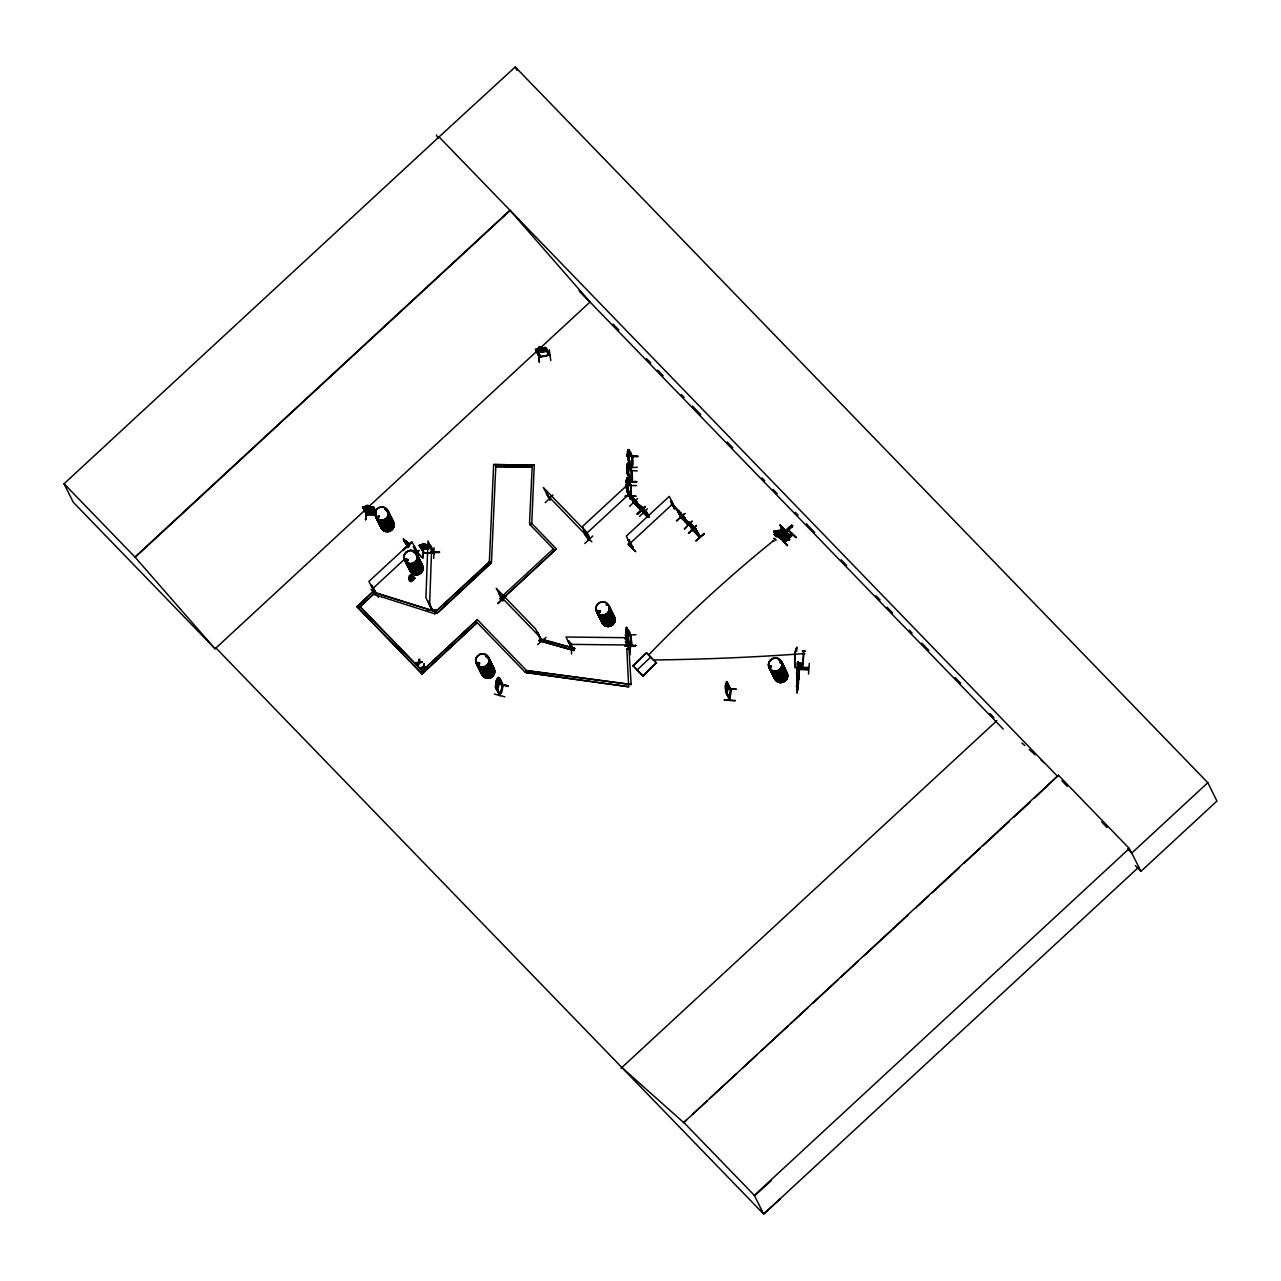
<?xml version="1.0" encoding="UTF-8"?>
<svg xmlns="http://www.w3.org/2000/svg" width="1281" height="1281" viewBox="0 0 1281 1281"><rect width="100%" height="100%" fill="white"/><g stroke="black" fill="none" stroke-linecap="round" stroke-linejoin="round"><path stroke-width="1.5" d="M625.048 645.88L635.968 645.608L624.968 645.72M627.05 638.29C625.448 633.006 635.424 660.756 630.684 636.065L626.505 627.386L626.233 628.25M630.22 635.856L626.745 628.827C634.479 631.853 630.925 660.884 626.249 634.047M627.13 627.85L626.745 628.827M630.764 635.776L630.844 635.104M725.751 688.217L726.567 691.948L727.224 685.191L726.375 683.51L726.055 684.951L725.606 684.054M497.268 687.433L497.476 684.134L496.275 685.239L498.085 679.603M627.114 637.698L627.546 633.406L626.377 629.259L625.672 633.15L627.914 637.634M625.849 629.66L625.672 633.15L627.13 635.952L627.178 632.686M626.329 628.17L626.217 636.321M626.345 631.005L626.105 634.111M627.882 640.052L628.154 631.773M797.439 678.738L797.551 688.265M808.231 669.867L799.152 669.483M808.263 669.435L797.31 668.762L808.263 669.371M800.353 663.622L801.105 663.574M798.239 671.42L797.727 679.859L798.271 676.944C797.711 691.148 800.033 664.311 798.367 675.375L798.271 671.42M409.76 577.411L410.609 576.194L412.386 576.53L413.203 579.06L411.569 580.133L409.84 579.3L410.448 576.258M428.19 601.269L432.113 609.388M430.592 545.354L434.355 552.8M432.289 608.523L431.649 609.276M429.968 545.578L433.827 553.76L433.731 552.303M433.683 553.152L434.163 552.527M437.445 609.788L426.509 610.22M430.352 552.591L439.543 551.967L430.416 552.031M781.49 530.702L780.93 530.094M787.511 536.819L789.256 537.412L781.954 529.87L773.82 531.439L782.467 530.91L782.515 529.886M780.465 525.722L780.081 524.938L782.291 530.798M787.623 536.691C789.849 542.536 773.308 519.942 787.399 536.963M429.599 605.112L431.649 548.236M570.093 642.87L572.911 648.891L569.212 641.108M571.406 643.27L571.566 653.951M572.831 648.859L571.742 648.538L572.991 648.442M625.48 641.749L626.441 642.133L625.48 641.749C631.613 656.993 631.661 647.177 624.231 637.682L565.994 637.025L571.63 648.538L572.719 648.538M630.124 649.003L626.825 649.067L628.939 648.875L631.149 684.518L526.667 670.716L477.349 619.636L422.17 671.004L477.349 619.636M630.572 643.927L630.012 654.607L630.412 643.799M724.277 700.243L735.198 700.419M724.309 699.81L735.15 700.867M414.916 578.147C406.862 589.965 406.541 566.73 414.932 578.179M423.963 553.296L419.223 545.354L428.543 545.13M420.424 545.898L419.447 545.53L424.187 553.232L433.907 552.976M421.977 548.796L428.719 548.748L421.977 548.796L420.424 547.772L422.057 548.764M422.186 544.281L425.772 544.201L428.895 547.259L424.123 547.916L421.129 545.498L422.778 545.21L422.202 544.169L426.221 545.098M422.746 558.372L423.146 547.563L422.602 558.228M423.194 553.344C424.347 552.127 423.691 550.782 420.44 545.53M431.169 547.884L430.288 548.86M432.578 553.152L434.147 553.264M431.329 550.398L432.93 552.912M433.843 553.648L427.982 540.902L425.933 597.779L431.809 609.676L428.575 601.269M433.715 558.452L434.067 547.676M493.617 464.523L534.369 465.211L493.617 464.523L489.358 562.167L435.62 611.854L434.916 613.823L373.796 594.368L374.5 592.398L435.508 611.629L437.061 613.343L490.671 563.416L437.061 613.343M434.916 613.823L435.508 611.629L489.246 561.927L491.472 562.183L495.859 464.779M534.257 464.987L531.759 523.513L530.078 524.746L531.631 523.288L556.354 548.941L501.063 600.084L499.622 598.595L553.36 548.909M625.208 496.179L636.113 496.291L625.192 496.307M626.537 484.538L626.121 480.135L627.434 486.428L627.578 483.161L626.729 481.48L626.553 488.253L634.463 502.873M626.745 468.446L627.194 469.871L627.482 465.067L628.395 473.586M627.001 456.036L637.922 456.164L627.001 456.068M627.386 454.755L628.106 449.775L627.834 459.479L628.042 452.609L628.875 454.291L628.731 457.557L627.29 454.659L627.546 451.248M626.745 468.974L626.905 465.467M626.537 488.349L626.809 478.662L626.713 481.192L626.121 480.135M626.857 487.821L634.207 503.545M630.973 496.019L631.325 485.579L631.277 486.764L626.889 477.861L630.828 486.684L627.29 478.341L631.421 485.691M627.53 473.169C636.865 500.247 629.724 449.519 631.133 481.464M631.565 471.984L627.946 463.69L632.029 471.136M628.17 458.95C634.031 481.624 634.992 451.649 627.994 449.855M632.206 457.765L628.587 449.471L632.574 457.381M627.674 478.357L627.242 479.302M628.331 463.69L627.914 464.651M628.971 449.471L628.539 450.432M629.275 467.597L628.763 465.611L628.411 476.116M629.051 461.897L629.515 451.392L629.788 453.426M630.748 485.531L630.396 496.163L630.764 494.898M630.957 481.16L631.613 480.423M631.981 457.541L632.238 456.805M631.773 467.245L632.045 456.644M631.629 481.352L631.933 471.6M632.157 467.245L632.606 456.644M636.593 485.627L625.672 485.339M637.265 470.976L628.17 470.303M785.173 532.544L786.726 537.716L783.732 532.432L784.596 531.791M788.295 539.333L789.656 539.493L788.215 539.253M369.697 506.668L373.54 507.068L376.022 512.4L375.237 513.281L366.83 513.105L365.277 512.176C359.256 505.915 378.792 511.183 373.395 509.518M364.877 511.247L374.837 512.24M365.053 509.47L364.06 509.758M366.638 507.676L370.673 508.541M366.83 513.105L365.277 512.064M367.087 508.477L367.487 509.39M371.074 509.598L372.483 508.813M372.979 508.717C346.607 507.82 380.697 509.486 372.963 508.621M375.237 513.281L366.83 512.976M375.621 511.471L374.741 512.32M367.711 514.722L362.811 506.732L373.54 507.18M364.012 509.262L365.629 510.174M366.702 512.64L365.613 519.734L366.622 512.496M367.647 514.37L376.182 514.354M372.307 512.32L373.748 511.647L371.634 507.132L369.697 506.78C369.969 504.842 364.092 504.842 366.35 506.668L364.717 506.908L366.814 511.487L368.976 512.256M369.809 506.635L369.248 505.755M374.757 509.486L370.577 510.334M625.112 635.088L635.984 634.736M796.478 673.582L797.935 661.941M796.654 679.41L797.919 661.909L799.456 665.111L798.015 662.966M796.766 679.651L798.527 662.213M797.743 689.819L796.526 686.296L798.351 661.941M797.903 670.796L797.198 692.845L796.734 691.948M798.015 671.308L798.575 666.953L799.024 667.849M798.447 670.459L798.704 666.953M799.056 665.399L799.152 664.599M797.07 692.845L797.791 677.873L797.358 680.227M798.015 681.524L797.535 688.041L799.6 664.423M799.904 664.407L801.153 664.535L801.201 663.27L800.001 663.238L797.743 689.947L797.326 689.21M800.177 664.503L800.753 663.254M800.353 664.439L800.289 662.95M800.657 664.439L800.593 662.95M800.177 664.391L803.331 669.082L800.017 664.423M803.379 653.39L802.771 665.111L803.956 653.374M802.386 668.938L802.53 668.009M802.771 665.111L802.963 662.469M803.299 668.97L803.299 667.929M809.304 663.398L808.519 674.046M725.382 687.401L725.719 683.91L725.382 687.401L726.727 690.203L727.048 686.936L726.215 685.255L725.654 692.124M725.382 688.874L736.303 689.114L725.302 688.826M725.622 690.571L726.551 681.636L730.891 690.075M726.039 691.596L730.026 700.002L730.602 689.466L726.551 681.636M729.497 699.778C729.786 682.213 734.125 696.48 726.855 683.093L727.336 682.149L730.618 689.354M727.336 682.149L726.855 683.093M729.706 698.818L729.978 699.906L731.019 689.53M499.254 694.975C488.621 670.652 508.605 712.572 495.555 687.337M502.905 686.104L502.6 684.791M499.67 695.151L502.392 685.959M499.846 695.311L503.145 685.191M503.097 685.303L499.046 677.825L502.728 686.296L498.613 677.425M797.599 673.726L797.326 676.928M502.104 600.116L502.857 600.837L496.227 588.283L535.586 628.971L541.543 640.836M545.882 491.712L549.997 500.07L543.368 487.517L582.743 528.204L588.892 539.733M541.062 639.715L541.303 640.58M588.587 540.086L588.379 539.045M688.217 524.457L681.236 517.3M689.114 522.088C693.95 538.564 696.832 529.405 683.349 518.613M692.765 529.197L693.325 529.677M692.829 529.421C707.624 549.261 695.439 525.37 688.521 521.927M798.431 682.837L798.031 686.04L798.447 682.885M641.012 509.646L633.438 502.504L640.868 510.318L636.753 501.96L640.532 509.342M636.753 501.96L640.74 510.046M781.778 529.117L787.062 535.65M786.63 531.711L789.416 537.315L781.042 538.885C785.605 535.618 794.108 539.653 784.452 529.758M789.624 536.915L781.698 529.037L789.336 537.235M499.318 694.91C507.772 690.043 496.884 663.734 495.395 687.417C498.357 696.864 500.182 674.607 500.07 681.7M626.585 481.192L626.809 479.735L627.722 488.253L627.306 484.875L626.697 486.043L626.953 480.199L627.37 483.417L628.01 482.2L627.354 488.189L626.441 484.442M626.825 649.067L628.667 686.744L526.187 672.541L526.555 670.491L631.149 684.518M526.315 672.765C528.445 667.577 522.552 674.671 526.667 670.716M797.551 683.798L798.111 680.579M385.757 510.398L386.27 509.326L385.629 510.254M386.286 510.174L386.221 509.646A6.965 6.693 -26.5 0 1 388.751 518.373A6.965 6.693 -26.5 0 1 379.977 521.751A6.965 6.693 -26.5 0 1 376.038 513.633M407.646 560.309L406.894 561.222L406.205 560.293M413.635 552.255A6.965 6.693 -26.5 0 1 418.295 559.989A6.965 6.693 -26.5 0 1 410.641 565.449A6.965 6.693 -26.5 0 1 404.652 558.66A6.853 6.581 -26.5 0 0 414.628 564.409A6.853 6.581 -26.5 0 0 415.14 552.912L415.476 553.392M478.598 664.551L479.174 663.414M480.983 670.652L480.695 669.258M476.564 663.686A6.853 6.581 -26.5 0 0 487.1 667.353A6.853 6.581 -26.5 0 0 486.86 656.336L486.188 657.057L487.068 656.24M598.147 611.806L598.868 612.734L599.588 612.014M599.748 611.597L599.796 612.622M599.956 612.11L598.355 612.894M606.521 605.24L606.874 604.152M606.73 604.328L606.281 604.584M607.418 604.904L607.322 604.456A6.965 6.693 -26.5 0 1 606.666 616.129A6.965 6.693 -26.5 0 1 596.578 610.172A6.869 6.597 -26.5 0 0 605.753 616.305A6.869 6.597 -26.5 0 0 608.459 605.481M409.84 579.3L410.352 576.37L409.552 578.388M496.436 683.75L496.82 687.305L498.725 683.205L498.069 679.106L497.38 680.499M494.37 694.062L504.842 696.816M797.791 670.876L798.143 669.835L799.168 672.045M771.322 666.857L769.833 666.873M779.889 662.421L780.705 661.765M780.401 662.805L780.946 661.925M627.386 454.227L632.077 466.86M630.332 495.01L627.242 487.837M630.893 496.099L630.764 486.492M627.354 464.074L627.674 463.194L627.482 464.074M626.697 478.742L627.017 477.861M418.054 666.04L418.983 662.789L422.314 662.101L419.063 662.934L418.134 666.2L418.214 662.869L414.98 662.869L418.423 662.325L419.271 658.962L419.207 662.245L419.944 659.731M423.002 667.817L420.328 668.394L423.002 667.817L422.922 671.148L423.787 667.737L427.181 667.209L423.787 667.737M423.146 667.129C414.964 668.234 426.013 668.762 424.059 663.926L423.995 667.193L427.181 667.209M423.21 667.289L424.059 663.926M423.082 667.977L422.25 670.379M496.195 687.977L496.484 687.048M499.414 677.921L498.757 678.754M502.953 685.111L502.776 685.847M499.446 684.15L508.317 685.976L499.606 683.606M539.221 640.724L539.861 638.723L574.593 648.33L574.064 650.556L539.221 640.724L574.064 650.556M539.333 640.948L539.861 638.723M573.952 650.316L574.593 648.33M407.054 546.491L408.095 546.987M497.348 687.289L499.158 681.604L497.925 682.741L498.117 679.587M726.679 681.652L726.183 684.967L725.606 683.91M502.488 600.485L502.408 599.54M540.694 640.052L537.428 632.478L541.463 640.756M687.305 524.281L684.038 516.707L688.457 524.73M692.397 529.661L699.586 536.851M693.517 530.19L689.786 522.776M698.898 536.082L699.65 537.075M700.018 536.595L695.727 528.829L699.234 535.794M641.028 509.79L633.839 502.28M783.139 530.286L780.753 525.626M780.978 538.981L788.952 537.604L788.6 536.467M803.411 669.002L801.041 664.503M418.134 553.712L411.906 541.687L368.912 581.446L374.965 593.567L375.749 592.527L374.805 593.071M588.091 537.556L589.244 537.556L587.963 537.748M588.091 538.02L589.148 537.588L586.122 531.695M631.021 497.925L630.348 498.95L631.101 497.845M630.332 498.885L631.149 498.197L627.498 490.863L626.777 491.536L630.604 499.206L631.149 498.197M631.805 547.227L632.606 546.635M674.19 508.589L674.863 507.564M539.045 356.566L540.39 356.646M548.668 355.013L550.061 355.445L546.026 347.615M545.258 347.92L546.25 347.759L545.258 347.92L549.021 355.125M508.141 686.424L499.366 683.99M628.651 459.303L628.955 452.529L627.434 451.248M628.01 473.522L628.667 467.533L628.026 468.75L627.626 465.531L627.354 471.392L627.962 470.207L628.379 473.586M783.059 535.41A8.775 2.754 -47.8 0 1 790.601 526.667L791.834 525.178L792.715 525.979L791.482 527.468A8.775 2.754 -47.8 0 0 783.94 536.211L785.285 535.394L784.404 534.593M789.016 538.821L786.598 534.097L788.968 540.022C784.981 534.753 787.623 532.624 789.592 539.589M378.439 517.652L377.206 517.092M477.701 664.215L478.63 665.031L479.59 664.231M598.948 611.053L598.115 612.814M607.354 604.856L606.537 605.16M785.285 535.394L782.083 539.525L781.634 537.588L783.444 535.858A10.248 3.219 -47.8 0 1 791.802 526.571L792.715 525.979M631.181 480.391L627.098 469.791M778.48 534.914L775.245 533.248L778.56 534.481L778.832 532.544L779.44 534.946L782.403 536.115M571.646 648.17L572.959 648.394M422.986 552.848L433.795 552.976M786.726 534.241L785.926 534.994M778.56 534.866L779.344 537.38L779.585 535.49L782.867 536.787M785.093 538.164L785.797 537.075M498.725 677.457L497.396 680.355M546.491 351.202L547.355 350.017L546.603 351.25L538.244 352.547L536.691 351.795M375.717 592.623C376.726 592.639 369.681 584.072 372.114 585.481M417.91 553.52L417.334 554.145M632.878 547.003L632.029 547.756L626.313 536.131L669.29 496.388L675.263 508.189M632.91 547.291L629.003 539.653L628.282 540.326L632.35 547.916M365.373 506.764L368.56 507.692L371.186 506.956L369.44 507.916L372.355 509.037L370.289 510.046L373.203 511.135L369.665 510.222L367.007 511.039L368.8 510.014L366.046 508.925L369.408 509.822L372.034 509.053L368.816 508.093L367.359 508.877M773.916 532.368L773.692 531.487L779.553 538.196L785.253 538.164L785.974 537.043L780.225 531.247L777.903 530.926M782.691 537.059L776.366 536.787L774.012 534.321L775.517 534.145M777.839 530.846L780.225 531.311L786.742 537.604M779.553 538.196L785.173 538.084M774.493 532.127C789.688 531.231 778.047 528.3 781.234 531.119M782.947 531.087C778.544 535.49 785.013 530.718 781.778 529.95M378.808 517.652L377.687 518.084M406.317 560.181L407.166 559.973M478.133 663.398L478.822 664.631M371.026 589.516L378.552 597.234M584.376 534.449L591.838 541.815M628.138 543.977L635.696 551.663L628.138 544.169M780.241 537.508L787.255 545.706L781.474 538.773M428.639 547.419L425.852 546.411L427.646 545.434L425.084 546.298M375.141 513.249L376.022 512.288M433.891 553.344L423.066 553.024M770.009 667.593L771.45 667.417L770.634 666.024M780.401 661.733L780.257 662.853M780.85 662.757L780.898 661.941M406.653 544.505L408.031 546.026L404.043 540.87L409.183 545.322M406.285 544.473L405.324 543.208M407.918 547.611L403.387 539.013L404.059 539.525M407.39 542.76L403.611 539.509L409.696 545.258L407.23 542.455M404.3 540.182L408.223 547.259L407.598 546.571M408.159 544.201C411.297 546.314 402.907 538.5 405.901 541.287M404.508 541.511L409.199 546.619M405.613 541.222L409.007 545.594L408.175 543.913M405.709 543.16L408.367 545.482M407.646 542.76L405.164 540.31M411.281 542.824L403.371 550.446M402.987 550.045L410.881 542.423M416.197 552.832L419.223 550.686M416.293 552.912L418.855 550.302M632.99 665.64L646.505 652.766L656.304 662.869L643.126 676.144L632.99 665.64L643.126 676.144M633.326 666.056L646.505 652.766M637.217 669.963L650.732 657.105M642.79 675.728L656.304 662.869M784.613 529.726L781.698 526.331L782.355 527.404M786.182 531.311L787.142 532.592L784.548 529.677M781.042 527.644L788.472 534.978L787.142 532.448L789.688 537.043L782.403 529.517M417.43 554.369L413.395 546.811L414.115 546.138L418.022 553.888L416.917 553.888M414.387 546.411L413.395 546.811M374.965 593.231L375.541 592.462L371.858 585.225M416.933 553.728L417.734 553.136M552.928 494.946L545.194 502.664M498.725 592.479L503.001 600.165M499.126 593.423L503.129 600.581M497.749 603.191L505.787 595.713M506.091 595.953L498.165 603.607M585.497 530.19C583.127 529.485 589.452 534.465 589.148 537.684M587.947 539.461L584.568 531.711L588.732 539.349M585.241 532.4L584.296 531.967M592.767 536.034L584.744 543.544M674.366 508.925L670.539 501.255L671.26 500.567L674.366 508.589M537.428 632.478L538.084 633.166L537.139 632.734M680.803 517.556L677.537 510.19M677.153 510.222L681.556 518.325M677.825 510.911L681.588 517.588M679.282 513.921L676.832 509.806M546.09 637.346L537.716 644.471M678.129 511.135L682.469 516.387L681.636 514.706M671.804 503.769L681.188 513.473L671.42 504.17M676.448 520.678L684.871 513.601M676.784 520.999L684.791 513.505M684.887 519.638L681.028 513.505M684.695 517.38L683.75 516.964M684.967 519.734L678.209 512.224M684.39 528.765L692.236 521.047L684.678 529.069M690.811 524.025L695.471 529.806L690.251 523.481L690.891 524.009M696.576 531.759L689.819 524.265M689.835 523.272L692.877 525.594L695.375 529.758L694.526 529.229M693.245 526.587L692.877 525.594M696.175 525.322L688.554 533.232L696.448 525.53M696.48 525.626L688.425 533.04M696.4 529.517L695.439 529.085M696.656 531.855L691.019 525.931M704.39 533.697L695.983 540.806L704.406 533.729M695.983 540.806L704.022 533.328M364.124 510.943L215.064 648.81L73.289 502.28L64.05 483.754L439.047 136.939L1057.802 776.59M1135.35 865.62L1140.923 871.368L1216.95 801.041L1207.807 782.707L515.25 66.964L439.047 136.939M780.065 1199.064L763.652 1214.036L215.961 647.994L215.064 648.81L134.937 557.027L509.934 210.196L590.061 301.996L540.182 348.128M135.113 557.363L510.094 210.548M368.528 506.876L537.235 350.834M372.579 588.78L404.091 559.621M412.69 551.663L415.556 549.021M422.041 673.934L477.221 622.566L422.041 673.934L356.999 606.73L372.739 591.838L374.292 593.551L358.44 608.203L374.18 593.311M356.999 606.73L372.739 591.838M586.202 533.745L629.195 494.002M630.204 495.491L636.945 502.44M631.405 496.291L635.424 500.823L634.367 500.214C641.189 507.836 629.74 496.436 633.358 499.174L631.325 496.58L631.949 497.124M631.997 499.11L630.893 497.348L638.066 504.938M633.855 498.661L634.271 499.702L633.438 498.485M637.538 498.645L629.611 506.283M637.426 502.648L636.481 502.216M637.682 504.986L632.093 499.03M640.036 505.355L644.023 513.441M640.74 506.539L641.781 507.292M636.929 513.777L644.967 506.315M637.394 514.338L645.416 506.828L637.346 514.289M643.751 508.893C636.257 499.99 651.437 519.141 644.199 510.382C647.465 512.608 636.913 502.424 643.206 509.342C639.892 507.004 653.182 520.326 641.941 507.788M639.443 516.467L647.433 508.861M645.752 511.407C649.579 516.419 630.444 493.057 643.398 513.105M643.943 513.361L640.708 506.043M648.506 516.787L646.601 512.128L648.73 515.747M647.257 512.816L646.313 512.384M641.845 509.278C660.339 528.637 628.875 494.626 641.877 509.31M629.964 543.464L672.957 503.705M683.349 518.773L682.052 516.275L682.757 516.675M683.958 517.476L687.753 522.808L685.495 520.47M684.454 520.374L690.235 526.171M686.744 520.967L688.97 524.057L683.638 517.988M688.313 522.584L682.677 516.755M689.418 523.705L688.377 522.504M788.375 530.206L796.206 537.412L788.488 530.078M783.604 541.046L791.578 533.44L783.476 540.854M784.821 542.295L792.875 534.834M620.997 1068.322L996.858 720.691M686.632 1119.882L683.702 1122.588L1058.426 775.245L1129.314 848.502L1131.86 853.61M692.509 1114.454L707.176 1100.891M710.106 1098.169L736.511 1073.75M742.388 1068.322L757.055 1054.759M761.458 1050.676L787.863 1026.257M790.793 1023.551L808.407 1007.266M812.811 1003.183L837.742 980.125M840.672 977.403L858.286 961.134M864.147 955.706L908.165 914.986M915.499 908.213L928.709 895.995M931.639 893.289L959.517 867.509M963.92 863.426L980.061 848.502M982.991 845.796L1009.396 821.361M1013.799 817.294L1029.94 802.37M1034.343 798.303L1058.426 775.245M1138.649 867.221L763.652 1214.036L754.333 1195.333L1129.314 848.502M1140.923 871.368L1131.78 853.034L1207.807 782.707M754.589 1195.862L771.002 1180.874M800.257 663.318L802.306 668.106M630.188 644.407L626.665 637.346M434.211 553.648L429.968 545.466M598.467 611.645L599.684 611.373M627.45 640.18L626.057 636.369L626.361 637.874M791.77 525.21L790.905 525.77A10.248 3.219 -47.8 0 0 782.563 535.058L780.753 536.787L782.083 539.525M799.056 664.375L798.191 679.138L798.239 671.756L798.671 672.605M627.754 490.783L628.507 482.264M630.412 635.088L630.108 645.416M726.759 694.414L728.216 686.04L726.871 694.542M549.885 354.805L539.365 357.287L535.49 349.377L544.745 347.583M367.951 507.868L366.142 508.877L367.023 508.925M378.568 516.291L377.271 516.451L377.735 520.118M381.162 523.497L380.169 523.224M480.807 670.411L481.992 670.571M786.598 535.474L786.006 534.753L788.968 540.022M410.448 576.674L411.393 576.354M419.223 545.466L420.28 545.065M770.441 665.816L769.641 667.273M770.345 666.248L770.842 666.232A6.869 6.597 -26.5 0 0 778.24 675.119A6.869 6.597 -26.5 0 0 782.547 664.263M538.324 351.763L539.333 362.379L538.484 351.763M643.751 512.688L647.882 517.012M419.127 662.085L422.378 662.261M415.62 663.606L418.214 662.869M799.648 664.647L798.319 661.957M773.628 531.567L777.983 530.846M773.948 534.417L775.726 534.129L775.021 532.8L777.951 532.288L782.723 535.618M366.814 514.193L362.939 506.748M536.659 349.697C533.569 347.551 543.817 357.047 539.269 357.255M540.262 356.566L550.013 355.077M550.766 360.521L549.261 349.841M773.82 531.439L781.73 530.142M780.369 538.196L788.904 537.604M365.581 508.765L370.689 508.765M365.982 509.806L367.615 509.55M538.42 347.471C547.964 347.119 536.034 346.078 538.885 348.496M535.922 350.257L546.587 348.56M538.244 352.515L546.587 351.218M598.819 612.638L598.996 612.622A6.821 6.549 -26.5 0 1 599.828 611.005M407.454 546.298L408.223 547.099M687.897 524.714L684.038 516.707M797.214 662.934L797.903 663.238M770.666 666.072L769.609 666.969M624.968 645.8L635.888 645.48M680.707 514.145L683.766 517.684L681.124 513.425M430.336 552.431L439.527 552.559M428.591 547.531L425.228 546.603L422.554 547.435L424.363 546.395L421.593 545.37L424.956 546.266M569.196 641.477L568.236 641.108L571.999 648.378M542.343 347.984L544.265 348.016L545.114 349.697L540.374 351.218L538.228 350.77L537.396 349.089L539.013 348.512L538.548 347.487M628.282 467.837L637.346 467.293M628.218 480.279L628.603 482.313M625.849 481.576L636.769 481.768L625.785 481.448M625.785 481.384L636.785 481.64L625.833 482.072M569.645 644.359L627.882 645.016M367.775 509.854L371.106 509.918M363.788 506.555L366.366 506.555L365.918 505.659M367.407 514.418L366.542 514.434L376.262 514.914M376.278 514.546L367.663 514.642L366.222 511.343M797.503 667.145L808.423 667.529M799.136 673.486L799.072 671.933L799.12 673.502M798.655 675.84L798.559 679.635M796.526 686.296L796.878 688.457M549.645 354.789L539.349 357.191L535.49 349.377M544.697 347.503L546.154 347.695L544.713 347.615M803.139 653.662C808.023 653.951 800.737 652.221 803.139 653.662A660.804 165.025 0.9 0 1 653.518 659.987M526.187 672.541L628.667 686.744M478.662 663.19L478.037 664.166M370.577 508.573L372.515 508.909M370.962 509.614L372.899 509.95M539.974 638.963L574.705 648.554M495.619 685.911L497.524 680.803L498.373 682.485L497.364 685.623L495.923 682.741L496.484 683.67M365.565 508.605L367.711 509.374M410.881 576.338L413.123 577.171M378.343 516.643L379.032 516.932M376.998 517.14L377.671 518.181M406.413 561.382C410.272 561.751 405.26 557.523 406.189 561.302M407.758 543.897L405.805 542.808L408.543 546.186M770.986 666.312L770.826 666.056A6.965 6.693 -26.5 0 0 778.191 675.087A6.965 6.693 -26.5 0 0 782.563 664.086M773.196 540.342L774.252 541.222M786.694 533.008L781.97 528.22M410.929 576.482L413.427 578.099M782.691 530.494L780.081 524.938M643.815 512.72L647.786 516.819M549.565 498.789L550.206 499.734L546.539 492.4M630.14 645.336L626.249 637.762M404.62 540.406L405.741 541.271M405.469 542.087L409.376 546.314L405.725 542.76M781.106 526.523L782.179 527.452M1021.886 742.98L1024.832 745.606M1029.251 749.545L1035.144 754.797M1041.021 760.033L1043.967 762.659M621.877 1067.505L683.702 1122.588M684.502 518.501L683.446 517.54L688.81 524.345L683.766 518.1M630.893 496.355L631.949 497.316M791.386 526.155L792.266 526.955M782.131 535.938L782.995 536.771M780.753 536.787L781.634 537.588M771.002 666.136L771.562 666.616M729.385 699.666L725.558 692.012M500.038 694.014L496.131 686.952M409.007 545.594L405.853 541.623M409.36 546.314L407.054 544.041L407.886 545.722M784.068 528.893L780.497 525.562L786.102 531.407M788.087 535.042L781.122 527.564M671.34 504.009L683.125 516.067M673.982 508.397L675.263 508.093M627.498 490.863L626.777 491.536M629.291 495.315L634.287 500.359M627.578 494.306L633.887 500.807M629.003 539.653L628.282 540.326M580.309 291.956L590.061 301.996M646.841 653.198L656.641 663.286M1061.917 780.834L1067.393 786.502M1101.644 821.89L1107.12 827.558M1127.664 848.791L1131.78 853.034M613.183 324.157L618.739 329.906M646.553 358.648L650.716 362.955M657.665 370.129L663.222 375.877M681.3 394.564L684.086 397.43M692.413 406.061L700.755 414.676M727.176 441.977L732.732 447.726M761.923 477.893L764.709 480.759M773.051 489.39L777.215 493.697M795.293 512.368L798.079 515.25M806.406 523.865L814.748 532.48M841.169 559.781L846.725 565.529M875.916 595.697L880.095 600.004M887.044 607.194L892.601 612.942M909.286 630.172L912.072 633.054M921.792 643.11L928.741 650.3M955.162 677.585L960.718 683.333M989.909 713.501L994.088 717.824M579.044 290.691L1003.231 729.065M788.311 530.046L795.869 537.716M780.609 537.924L787.623 545.306M643.27 512.832L647.594 517.268M547.035 494.85L586.394 535.538M530.078 524.746L554.673 550.157M490.783 563.64L489.246 561.927L491.472 562.183M499.878 595.617L539.253 636.305M525.098 672.157L475.892 621.301M372.851 592.062L374.292 593.551M356.887 606.489L421.913 673.71M683.43 1122.06L754.333 1195.333M64.05 483.754L134.937 557.027M410.897 576.626L413.203 579.06M679.122 511.904L680.996 514.225M801.233 663.574L803.395 668.154M409.408 545.146L407.662 542.632M634.207 499.654L636.417 502.889L632.109 497.62M690.667 524.954L692.252 526.923M678.978 512.816L683.686 517.636L679.346 512.384M641.573 508.221L643.142 510.19M631.725 498.053L633.294 500.022M792.539 534.481L784.484 541.943M633.358 502.568L625.528 486.668L582.551 526.411L588.347 538.292M680.835 517.668L687.833 524.666M412.53 579.797L410.785 576.754L411.569 580.133M784.613 530.062L785.477 531.775L782.323 527.756M785.942 534.673L788.199 539.573M515.25 66.964L516.9 70.295M808.311 667.913L797.471 667.705M800.001 663.238L802.418 668.122M797.727 673.726L798.784 675.84L797.727 673.87M798.143 685.911L797.086 680.179L798.143 686.056M797.23 690.811L797.15 691.98M695.727 528.829L699.506 536.211M690.443 523.112L691.083 524.169M679.378 512.048L678.738 510.991L679.202 512.08M637.906 456.757L626.921 456.42M627.738 459.367L631.773 467.357M627.562 463.194L631.933 472.097M626.793 465.467L627.37 466.524L627.466 463.994L627.082 473.682L627.402 466.828L628.09 471.776L627.242 470.079M646.601 512.128L649.179 517.476M627.098 473.586L631.133 481.576M643.27 508.653L644.119 509.87M644.199 510.126L645.048 511.808M641.973 507.452L641.333 506.379L641.701 507.372M634.367 499.942L635.2 501.64M631.501 496.211L632.125 497.284M726.407 691.612L730.17 699.074M545.322 348.288L548.973 355.622M436.405 134.985L438.054 138.3M541.879 346.975L542.439 347.936M541.367 347.327L539.237 347.663M626.361 627.386L628.138 631.837L627.562 629.804M630.156 635.04L630.188 635.936M625.736 629.66L627.994 634.319M626.457 641.765L630.236 649.099M532.255 465.195L529.517 523.256L531.631 523.288M556.354 548.941L501.063 600.084M538.084 633.166L541.831 640.58M499.606 594.24L502.504 599.86M496.82 680.307L496.179 682.325M403.883 539.237L407.662 546.619M403.467 539.093L407.95 547.515M435.508 611.629L374.628 592.623L373.796 594.368M373.54 507.068L375.189 510.174M369.985 508.845L367.839 508.813M366.206 511.711L367.535 514.754M607.45 604.744L607.37 604.584A6.869 6.597 -26.5 0 1 606.746 616.273A6.869 6.597 -26.5 0 1 596.786 610.397M798.752 671.436L798.896 673.053M410.48 576.77L410.593 579.941M797.535 677.841L797.551 681.092M648.618 654.943A377.062 101.423 -42.5 0 1 772.971 541.126M388.191 513.569A6.853 6.581 -26.5 0 1 387.679 525.066A6.853 6.581 -26.5 0 1 377.751 519.221A6.853 6.581 -26.5 0 0 387.679 525.066A6.853 6.581 -26.5 0 0 388.207 513.585M378.776 515.795A6.821 6.549 -26.5 0 0 378.023 517.38A6.853 6.581 -26.5 0 1 378.808 515.891M378.055 517.508A6.853 6.581 -26.5 0 1 378.808 515.907M384.572 508.829A6.853 6.581 -26.5 0 1 389.008 517.012A6.853 6.581 -26.5 0 1 380.473 521.623A6.853 6.581 -26.5 0 1 376.038 513.441M387.358 511.872A6.853 6.581 -26.5 0 1 386.83 523.369A6.853 6.581 -26.5 0 1 376.902 517.508M384.652 508.845A6.965 6.693 -26.5 0 1 389.168 517.172A6.965 6.693 -26.5 0 1 380.505 521.831A6.965 6.693 -26.5 0 1 375.99 513.521M387.294 511.567A6.965 6.693 -26.5 0 1 386.782 523.24A6.965 6.693 -26.5 0 1 376.678 517.284A6.853 6.581 -26.5 0 0 386.67 523.032A6.853 6.581 -26.5 0 0 387.182 511.535M386.35 509.854A6.853 6.581 -26.5 0 1 385.821 521.351A6.853 6.581 -26.5 0 1 375.893 515.49M388.127 513.489A6.821 6.549 -26.5 0 1 387.615 524.938A6.821 6.549 -26.5 0 1 377.719 519.093M390.225 517.428A6.965 6.693 -26.5 0 1 392.643 526.155A6.965 6.693 -26.5 0 1 383.868 529.549A6.965 6.693 -26.5 0 1 379.929 521.415M390.065 517.3A6.853 6.581 -26.5 0 1 392.434 525.899A6.853 6.581 -26.5 0 1 383.804 529.229A6.853 6.581 -26.5 0 1 379.913 521.223M391.586 518.709A6.853 6.581 -26.5 0 1 389.712 529.149A6.853 6.581 -26.5 0 1 379.929 525.002M390.577 516.691A6.853 6.581 -26.5 0 1 387.887 527.5A6.853 6.581 -26.5 0 1 378.76 521.255A6.965 6.693 -26.5 0 0 387.871 527.468A6.965 6.693 -26.5 0 0 390.609 516.499A6.965 6.693 -26.5 0 1 388.639 526.987A6.965 6.693 -26.5 0 1 378.712 522.776M390.417 516.355A6.853 6.581 -26.5 0 1 388.527 526.779A6.853 6.581 -26.5 0 1 378.76 522.632M391.009 519.253A6.821 6.549 -26.5 0 1 390.481 530.702A6.821 6.549 -26.5 0 1 380.585 524.858M391.41 519.542A6.821 6.549 -26.5 0 1 384.332 526.075A6.821 6.549 -26.5 0 1 377.863 519.397M388.271 513.777A6.821 6.549 -26.5 0 1 391.249 517.828M490.415 661.156A6.853 6.581 -26.5 0 1 484.971 671.004A6.853 6.581 -26.5 0 1 477.893 662.613M488.029 658.69A6.853 6.581 -26.5 0 1 489.39 659.763M487.981 658.386A6.965 6.693 -26.5 0 1 490.399 667.113A6.965 6.693 -26.5 0 1 481.624 670.491A6.965 6.693 -26.5 0 1 477.669 662.357A6.853 6.581 -26.5 0 0 485.675 670.491A6.853 6.581 -26.5 0 0 489.23 659.427M485.419 655.984A6.853 6.581 -26.5 0 1 490.015 663.606A6.853 6.581 -26.5 0 1 482.473 668.986A6.853 6.581 -26.5 0 1 476.564 662.309M485.387 655.776A6.965 6.693 -26.5 0 1 490.063 663.51A6.965 6.693 -26.5 0 1 482.409 668.97A6.965 6.693 -26.5 0 1 476.404 662.181M478.55 667.625A6.821 6.549 -26.5 0 0 488.285 671.756A6.821 6.549 -26.5 0 0 490.159 661.364A6.837 6.565 -26.5 0 1 490.175 670.299A6.837 6.565 -26.5 0 1 481.032 671.372A6.837 6.565 -26.5 0 1 479.446 662.613A6.821 6.549 -26.5 0 0 478.389 665.912M490.911 664.455A6.853 6.581 -26.5 0 1 490.399 675.968A6.853 6.581 -26.5 0 1 480.455 670.091M480.231 669.867A6.965 6.693 -26.5 0 0 490.335 675.824A6.965 6.693 -26.5 0 0 490.863 664.15A6.853 6.581 -26.5 0 1 490.223 675.615A6.853 6.581 -26.5 0 1 480.279 669.755M491.264 663.51A6.853 6.581 -26.5 0 1 490.143 673.47A6.853 6.581 -26.5 0 1 480.215 671.404M479.606 669.787A6.853 6.581 -26.5 0 1 479.446 668.074M489.902 662.229A6.965 6.693 -26.5 0 1 489.374 673.918A6.965 6.693 -26.5 0 1 479.286 667.961M489.726 662.101A6.853 6.581 -26.5 0 1 489.214 673.598A6.853 6.581 -26.5 0 1 479.27 667.737M781.49 661.845A6.821 6.549 -26.5 0 1 774.525 671.276A6.821 6.549 -26.5 0 1 769.833 660.932A6.821 6.549 -26.5 0 1 781.49 661.845A6.837 6.565 -26.5 0 1 774.525 671.292A6.837 6.565 -26.5 0 1 769.817 660.932A6.837 6.565 -26.5 0 1 781.506 661.845A6.869 6.597 -26.5 0 1 777.935 672.541A6.869 6.597 -26.5 0 1 769.273 665.688A6.965 6.693 -26.5 0 0 778.864 672.413A6.965 6.693 -26.5 0 0 780.209 660.772M782.387 663.926A6.869 6.597 -26.5 0 1 778.063 674.783A6.869 6.597 -26.5 0 1 770.714 666.008M782.131 664.807A6.869 6.597 -26.5 0 1 780.802 676.304A6.869 6.597 -26.5 0 1 771.306 669.755M778.528 659.939A6.869 6.597 -26.5 0 1 780.097 660.724M780.257 661.076A6.869 6.597 -26.5 0 1 778.944 672.557A6.869 6.597 -26.5 0 1 769.433 666.024M780.257 660.884A6.965 6.693 -26.5 0 1 778.928 672.525A6.965 6.693 -26.5 0 1 769.289 665.896M786.246 671.644A6.885 6.613 -26.5 0 1 782.803 682.309A6.869 6.597 -26.5 0 1 774.172 675.503A6.885 6.613 -26.5 0 0 782.803 682.309A6.869 6.597 -26.5 0 0 786.262 671.708A6.821 6.549 -26.5 0 1 782.755 682.213A6.821 6.549 -26.5 0 1 774.156 675.391M784.148 668.858A6.869 6.597 -26.5 0 1 783.62 679.923A6.869 6.597 -26.5 0 1 773.356 675.551M772.187 673.182A6.869 6.597 -26.5 0 0 782.435 677.569A6.869 6.597 -26.5 0 0 782.963 666.504A6.965 6.693 -26.5 0 1 782.547 677.761A6.965 6.693 -26.5 0 1 772.139 673.31A6.965 6.693 -26.5 0 0 782.595 677.857A6.869 6.597 -26.5 0 0 783.139 666.841M784.148 668.666A6.965 6.693 -26.5 0 1 783.604 679.891A6.965 6.693 -26.5 0 1 773.212 675.439M783.972 668.522A6.869 6.597 -26.5 0 1 783.444 679.587A6.869 6.597 -26.5 0 1 773.196 675.199M772.347 673.518A6.869 6.597 -26.5 0 0 782.611 677.905A6.965 6.693 -26.5 0 0 783.139 666.648M417.174 556.963A6.853 6.581 -26.5 0 1 417.414 567.995A6.853 6.581 -26.5 0 1 406.878 564.329A6.821 6.549 -26.5 0 0 417.334 567.851A6.821 6.549 -26.5 0 0 417.094 556.883M406.718 562.599A6.853 6.581 -26.5 0 1 407.774 559.301A6.821 6.549 -26.5 0 0 406.685 562.487M416.325 555.281A6.853 6.581 -26.5 0 1 418.695 563.864A6.853 6.581 -26.5 0 1 410.064 567.195A6.853 6.581 -26.5 0 1 406.189 559.189M416.277 554.961A6.965 6.693 -26.5 0 1 418.695 563.688A6.965 6.693 -26.5 0 1 409.904 567.083A6.965 6.693 -26.5 0 1 405.965 558.948M417.51 556.002A6.853 6.581 -26.5 0 1 413.971 567.083A6.853 6.581 -26.5 0 1 406.013 558.852M415.316 553.248A6.853 6.581 -26.5 0 1 414.804 564.745A6.853 6.581 -26.5 0 1 404.86 558.884M408.591 567.515A6.853 6.581 -26.5 0 0 418.823 566.971A6.853 6.581 -26.5 0 0 417.27 557.155A6.821 6.549 -26.5 0 1 419.319 566.234A6.821 6.549 -26.5 0 1 409.968 568.556M419.207 561.046A6.853 6.581 -26.5 0 1 418.679 572.543A6.853 6.581 -26.5 0 1 408.751 566.682M421.401 563.8A6.853 6.581 -26.5 0 1 419.528 574.24A6.853 6.581 -26.5 0 1 409.744 570.093A6.821 6.549 -26.5 0 0 419.463 574.096A6.821 6.549 -26.5 0 0 421.321 563.72M419.207 560.838A6.965 6.693 -26.5 0 1 418.679 572.511A6.965 6.693 -26.5 0 1 408.575 566.554M419.047 560.694A6.869 6.597 -26.5 0 1 418.519 572.223A6.869 6.597 -26.5 0 1 408.559 566.346M419.56 560.085A6.853 6.581 -26.5 0 1 416.853 570.894A6.853 6.581 -26.5 0 1 407.742 564.649M419.528 559.797A6.965 6.693 -26.5 0 1 416.789 570.766A6.965 6.693 -26.5 0 1 407.518 564.425M419.383 559.749A6.853 6.581 -26.5 0 1 416.693 570.557A6.853 6.581 -26.5 0 1 407.566 564.313M609.035 608.379A6.837 6.565 -26.5 0 1 611.117 617.442A6.885 6.613 -26.5 0 1 601.75 619.844A6.885 6.613 -26.5 0 1 599.652 610.717A6.821 6.549 -26.5 0 0 601.75 619.764A6.837 6.565 -26.5 0 0 611.117 617.442A6.885 6.613 -26.5 0 0 609.083 608.379A6.821 6.549 -26.5 0 1 611.101 617.442A6.821 6.549 -26.5 0 1 601.75 619.764A6.837 6.565 -26.5 0 1 599.668 610.685M609.115 608.491A6.869 6.597 -26.5 0 1 611.213 617.602A6.869 6.597 -26.5 0 1 601.798 619.94A6.869 6.597 -26.5 0 1 599.716 610.813M609.628 607.851A6.869 6.597 -26.5 0 1 606.073 618.947A6.869 6.597 -26.5 0 1 598.099 610.701M609.596 607.562A6.965 6.693 -26.5 0 1 605.993 618.803A6.965 6.693 -26.5 0 1 597.907 610.445M609.468 607.498A6.869 6.597 -26.5 0 1 605.913 618.595A6.869 6.597 -26.5 0 1 597.939 610.364M607.258 604.552A6.965 6.693 -26.5 0 1 606.73 616.241A6.965 6.693 -26.5 0 1 596.626 610.268M611.149 612.542A6.869 6.597 -26.5 0 1 610.621 624.055A6.869 6.597 -26.5 0 1 600.661 618.179M611.133 612.35A6.965 6.693 -26.5 0 1 610.605 624.023A6.965 6.693 -26.5 0 1 600.517 618.066M612.334 613.279A6.869 6.597 -26.5 0 1 609.644 624.103A6.869 6.597 -26.5 0 1 600.501 617.842M610.14 610.509A6.869 6.597 -26.5 0 1 609.612 622.038A6.869 6.597 -26.5 0 1 599.652 616.161M599.508 616.049A6.965 6.693 -26.5 0 0 609.596 622.006A6.965 6.693 -26.5 0 0 610.124 610.316A6.965 6.693 -26.5 0 1 609.548 621.893A6.965 6.693 -26.5 0 1 599.46 615.937A6.869 6.597 -26.5 0 0 609.452 621.701A6.869 6.597 -26.5 0 0 609.964 610.172M610.541 609.756A6.821 6.549 -26.5 0 1 607.851 620.516A6.821 6.549 -26.5 0 1 598.771 614.304M627.994 456.965L628.603 455.988L629.019 459.367L629.307 453.314L628.667 454.531L628.266 451.312L627.994 456.965M726.391 684.935L725.927 689.819L726.663 688.65L726.951 692.028L727.56 685.992L726.791 687.192L726.519 683.974L726.391 684.935M802.482 650.876L805.205 651.164L802.482 650.876M363.051 506.908L364.012 507.308L363.051 506.908M366.094 512.624L365.613 519.734L366.126 512.608M372.739 507.212L373.7 507.612L372.739 507.212M795.341 666.488L795.229 667.961L795.565 663.382L795.469 664.855A7.718 1.073 -87.8 0 1 795.053 655.456A7.718 1.073 -87.8 0 1 796.558 649.899L796.462 651.405L796.766 647.097L796.67 648.57A9.255 1.281 -87.8 0 0 794.844 655.215A9.255 1.281 -87.8 0 0 795.341 666.488M773.948 538.372L776.062 540.15L774.044 538.324M496.948 679.458L495.875 682.821L497.06 679.49M366.494 513.905L367.551 514.001L366.494 513.905M414.724 549.325L421.705 557.315L414.708 549.309M791.242 533.168L783.187 540.63L791.274 533.184M792.427 534.305L784.42 541.895L792.427 534.305M779.168 533.52L776.238 534.033L778.528 536.339L781.458 535.826L779.168 533.52M775.341 534.673L776.814 536.147L775.341 534.673M542.487 348.288L539.173 348.8L540.006 350.498L543.32 349.969L542.487 348.288M532.047 467.037L495.651 466.62L532.047 467.037M425.148 544.489L423.002 544.473L425.148 544.489M426.269 545.546L422.922 545.514L423.771 547.195L427.101 547.243L426.269 545.546M369.601 507.804L367.455 507.756L369.601 507.804M371.954 511.599L368.608 511.535L366.51 506.972L369.841 507.084L371.954 511.599M368.72 506.011L366.574 505.931L368.72 506.011M727.88 684.07L728.2 686.104L727.88 684.07M423.483 672.253L359.897 606.521L423.483 672.253M379.624 519.926A6.853 6.581 -26.5 0 0 388.319 511.888A6.853 6.581 -26.5 0 0 377.078 508.781A6.853 6.581 -26.5 0 0 379.624 519.926A6.821 6.549 -26.5 0 0 388.367 512.064A6.821 6.549 -26.5 0 0 377.19 508.973A6.821 6.549 -26.5 0 0 379.72 520.07M390.561 530.83A6.853 6.581 -26.5 0 0 391.073 519.333A6.853 6.581 -26.5 0 1 390.561 530.846A6.853 6.581 -26.5 0 1 380.617 524.986A6.853 6.581 -26.5 0 0 390.561 530.83M480.311 666.728A6.837 6.565 -26.5 0 0 488.974 658.706A6.837 6.565 -26.5 0 0 477.765 655.616A6.837 6.565 -26.5 0 0 480.311 666.728M480.391 666.905A6.837 6.565 -26.5 0 0 489.07 658.882A6.837 6.565 -26.5 0 0 477.861 655.792A6.837 6.565 -26.5 0 0 480.391 666.905A6.821 6.549 -26.5 0 0 489.054 658.882A6.821 6.549 -26.5 0 0 477.861 655.792A6.821 6.549 -26.5 0 0 480.407 666.889M488.445 672.061A6.837 6.565 -26.5 0 0 490.319 661.653A6.821 6.549 -26.5 0 1 488.445 672.045A6.837 6.565 -26.5 0 1 478.694 667.929A6.821 6.549 -26.5 0 0 488.445 672.045M479.59 662.918A6.837 6.565 -26.5 0 0 478.534 666.216A6.821 6.549 -26.5 0 1 479.606 662.918M491.167 677.521A6.837 6.565 -26.5 0 0 493.041 667.113A6.821 6.549 -26.5 0 1 491.167 677.521A6.837 6.565 -26.5 0 1 481.416 673.39A6.821 6.549 -26.5 0 0 491.167 677.521M774.445 671.148A6.869 6.597 -26.5 0 0 781.458 661.669A6.869 6.597 -26.5 0 0 769.721 660.74A6.869 6.597 -26.5 0 0 774.445 671.148M780.77 676.224A6.885 6.613 -26.5 0 0 782.083 664.711A6.821 6.549 -26.5 0 1 780.721 676.128A6.885 6.613 -26.5 0 1 771.242 669.675A6.821 6.549 -26.5 0 0 780.721 676.128M780.049 676.752A6.837 6.565 -26.5 0 0 783.476 666.168A6.821 6.549 -26.5 0 1 780.033 676.736A6.837 6.565 -26.5 0 1 771.418 669.931A6.821 6.549 -26.5 0 0 780.033 676.736M408.591 563.32A6.853 6.581 -26.5 0 0 417.286 555.281A6.853 6.581 -26.5 0 0 406.045 552.175A6.853 6.581 -26.5 0 0 408.591 563.32M408.687 563.496A6.853 6.581 -26.5 0 0 417.366 555.458A6.853 6.581 -26.5 0 0 406.141 552.351A6.853 6.581 -26.5 0 0 408.687 563.496A6.821 6.549 -26.5 0 0 417.35 555.458A6.821 6.549 -26.5 0 0 406.157 552.367A6.821 6.549 -26.5 0 0 408.687 563.464M406.958 564.505A6.853 6.581 -26.5 0 0 407.566 566.122A6.821 6.549 -26.5 0 1 406.99 564.505M407.87 559.477A6.853 6.581 -26.5 0 0 407.118 561.078A6.821 6.549 -26.5 0 1 407.886 559.493M600.533 614.848A6.869 6.597 -26.5 0 0 609.244 606.794A6.869 6.597 -26.5 0 0 597.971 603.687A6.869 6.597 -26.5 0 0 600.533 614.848M600.629 614.976A6.821 6.549 -26.5 0 0 609.276 606.97A6.821 6.549 -26.5 0 0 598.083 603.879A6.821 6.549 -26.5 0 0 600.629 614.976M610.653 626.121A6.869 6.597 -26.5 0 0 613.343 615.296A6.837 6.565 -26.5 0 1 611.405 625.608A6.837 6.565 -26.5 0 1 601.638 621.477A6.821 6.549 -26.5 0 0 611.389 625.608A6.821 6.549 -26.5 0 0 613.263 615.216A6.885 6.613 -26.5 0 1 610.621 626.073A6.869 6.597 -26.5 0 1 601.51 619.876A6.885 6.613 -26.5 0 0 610.621 626.073"/></g></svg>
